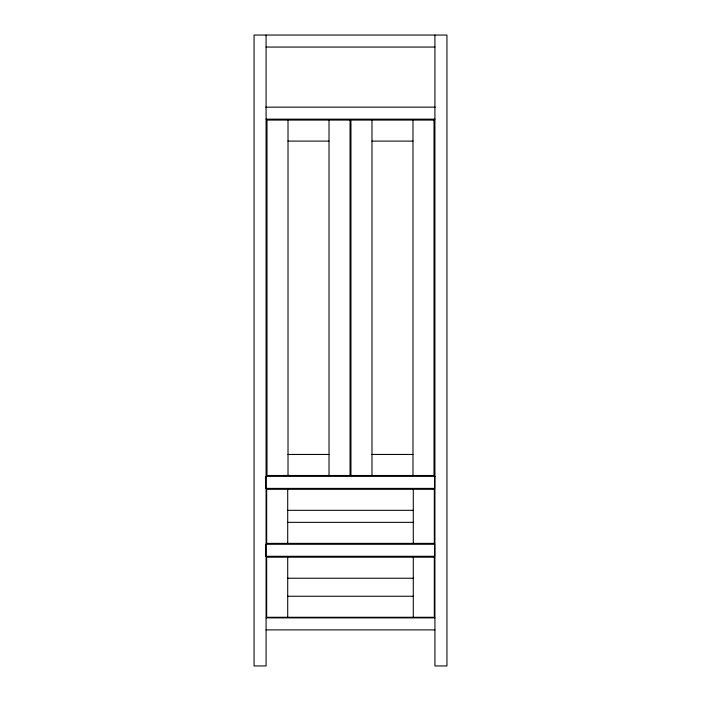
<?xml version="1.0" encoding="UTF-8"?>
<svg xmlns="http://www.w3.org/2000/svg" width="701" height="701" viewBox="0 0 701 701"><rect width="100%" height="100%" fill="white"/><g stroke="black" fill="none" stroke-linecap="round" stroke-linejoin="round"><path stroke-width="1.05" d="M266.082 47.063L434.918 47.063M265.775 107.157L435.225 107.157M266.082 119.17L434.918 119.17M288.015 141.103L329.023 141.103M371.977 141.103L412.985 141.103M288.015 454.45L329.023 454.45M371.977 454.45L412.985 454.45M435.225 476.382L265.775 476.382L265.775 488.395L434.62 488.395L434.62 476.382M287.708 510.328L413.292 510.328M287.708 522.341L413.292 522.341M287.708 578.229L413.292 578.229M287.708 596.253L413.292 596.253M266.082 617.879L434.918 617.879M266.082 629.901L434.918 629.901M434.918 35.05L434.918 665.95L446.94 665.95L446.94 35.05L254.06 35.05L254.06 665.95L266.082 665.95L266.082 35.05M413.292 489.298L413.292 543.371M413.292 557.199L413.292 617.283M412.985 120.073L412.985 475.48M371.977 120.073L371.977 475.48M329.023 120.073L329.023 475.48M288.015 120.073L288.015 475.48M287.708 489.298L287.708 543.371M287.708 557.199L287.708 617.283M350.053 120.073L266.985 120.073L266.985 475.48L350.053 475.48L350.053 120.073M434.015 120.073L350.947 120.073L350.947 475.48L434.015 475.48L434.015 120.073M434.322 489.298L266.678 489.298L266.678 543.371L434.322 543.371L434.322 489.298M434.62 544.274L265.775 544.274L265.775 556.296L434.62 556.296L434.62 544.274M434.322 557.199L266.678 557.199L266.678 617.283L434.322 617.283L434.322 557.199"/></g></svg>
